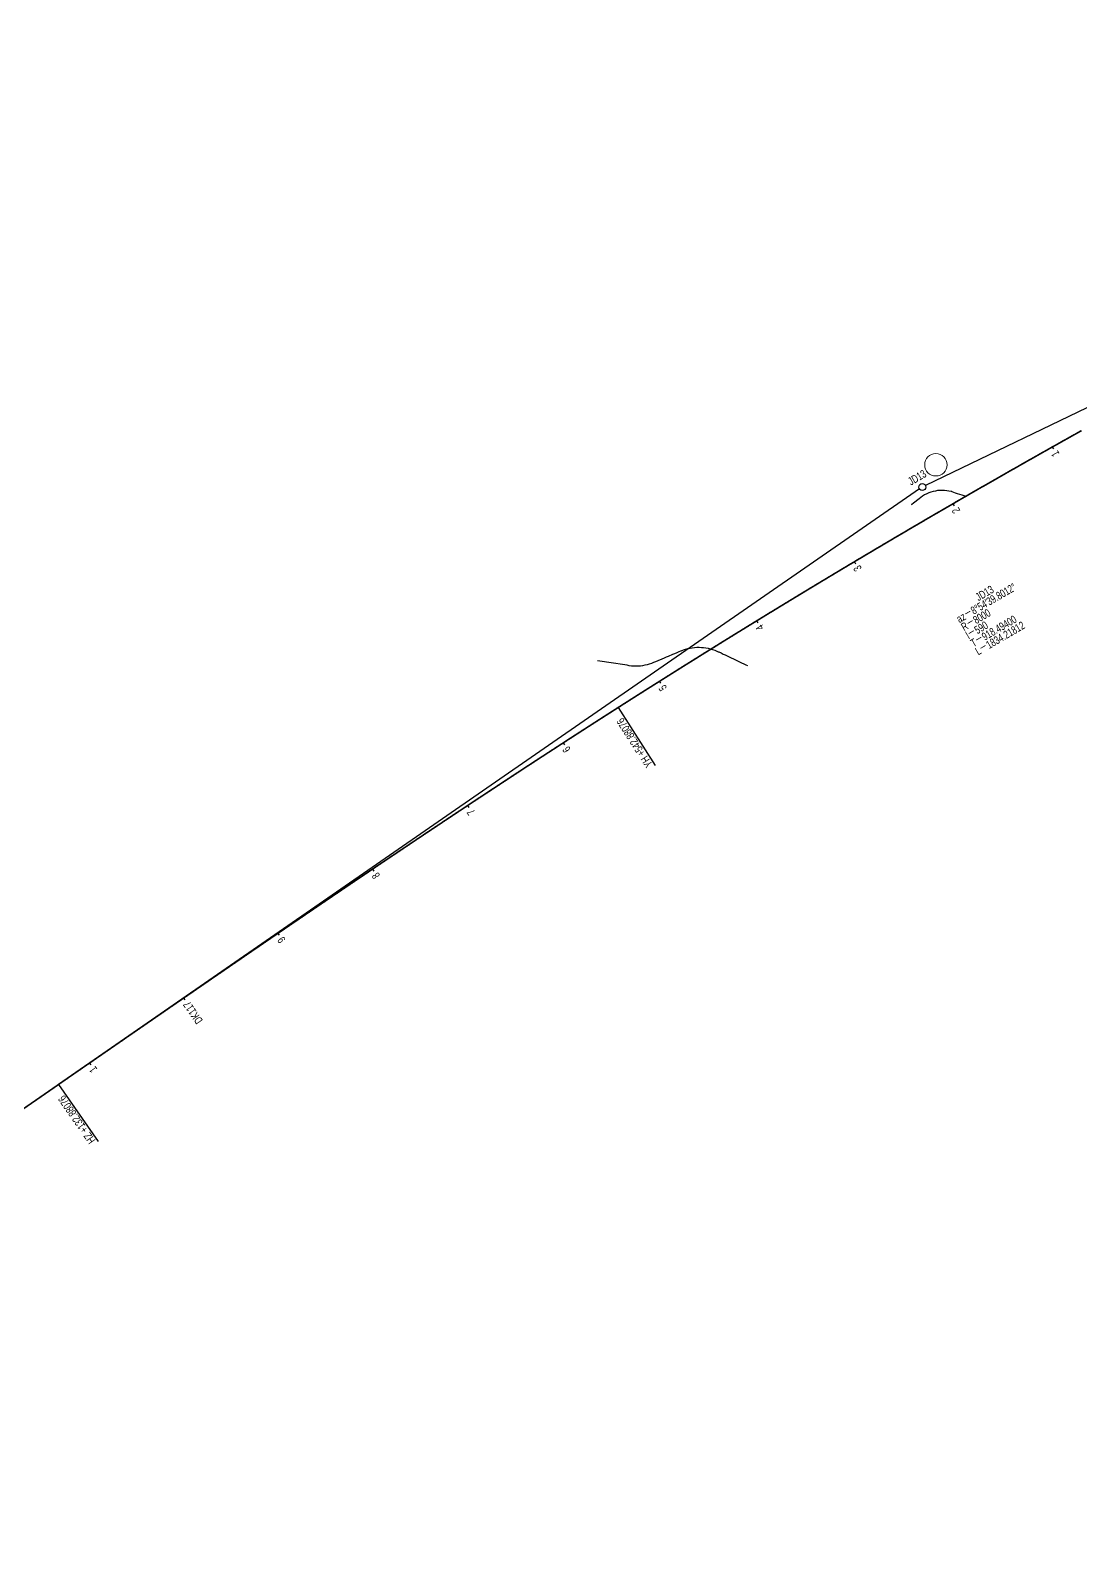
# Model space of a CAD drawing. Header units: millimetres. Extents: x 497834 to 621495, y 3353175 to 3430424.
# Drawn here: x 567477 to 568395, y 3391214 to 3392554 of the extents above; entities that cross this region are included whole.
import ezdxf

# ---------------------------------------------------------------- set-up
doc = ezdxf.new("R2010")
doc.units = ezdxf.units.MM
for name, color, linetype in [('DK改路中线', 7, 'Continuous'), ('dl3', 7, 'Continuous'), ('房屋圆', 7, 'Continuous'), ('沪乍杭打线-0.0-200.8段-施工系转设计系成果-2000坐标系-左线_中线_交点', 7, 'Continuous'), ('沪乍杭打线-0.0-200.8段-施工系转设计系成果-2000坐标系-左线_五大桩', 7, 'Continuous'), ('沪乍杭打线-0.0-200.8段-施工系转设计系成果-2000坐标系-左线_曲线资料', 7, 'Continuous'), ('沪乍杭打线-0.0-200.8段-施工系转设计系成果-2000坐标系-左线_里程', 7, 'Continuous')]:
    doc.layers.add(name, color=color, linetype=linetype)
doc.styles.add('PM_LC', font='slromans.shx', dxfattribs={"width": 0.75, "bigfont": 'hztxt.shx'})
doc.styles.add('PM_QX', font='slromans.shx', dxfattribs={"width": 0.75, "bigfont": 'hztxt.shx'})

msp = doc.modelspace()

# ---------------------------------------------------------------- linework, layer by layer
at = {"layer": 'DK改路中线', "color": 3, "linetype": 'Continuous', "ltscale": 2, "flags": 128}
for points in [[(568295.5, 3392146.4), (568293.6, 3392147), (568291.7, 3392147.6), (568289.7, 3392148.2), (568287.8, 3392148.8), (568285.9, 3392149.4), (568283.1, 3392150.4, 0.247749), (568282.1, 3392150.7), (568280.2, 3392151.1), (568278.2, 3392151.5), (568276.2, 3392151.7), (568274.2, 3392151.8), (568272.2, 3392151.7), (568270.2, 3392151.6), (568268.3, 3392151.2), (568266.3, 3392150.8), (568264.4, 3392150.2), (568262.5, 3392149.5), (568260.7, 3392148.7), (568258.9, 3392147.8), (568257.2, 3392146.7), (568255.6, 3392145.5), (568255.5, 3392145.5), (568254, 3392144.3), (568249.3, 3392140.6), (568247.7, 3392139.4), (568247.2, 3392139)], [(567972.9, 3392003), (567974.9, 3392002.7), (567976.9, 3392002.4), (567978.9, 3392002.1), (567980.8, 3392001.8), (567982.8, 3392001.4), (567986.8, 3392000.8), (567988.8, 3392000.5), (567992.7, 3391999.9), (567994.7, 3391999.6), (567996.7, 3391999.3), (567998.6, 3391999), (568000.4, 3391998.7, 0.13971), (568000.6, 3391998.7), (568002.6, 3391998.4), (568004.6, 3391998.3), (568006.6, 3391998.2), (568008.6, 3391998.3), (568010.6, 3391998.4), (568012.6, 3391998.7), (568014.5, 3391999), (568016.5, 3391999.5), (568018.4, 3392000), (568020.3, 3392000.7), (568022.2, 3392001.4), (568022.2, 3392001.4), (568024, 3392002.2), (568025.8, 3392002.9), (568029.5, 3392004.5), (568031.4, 3392005.3), (568033.2, 3392006.1), (568035.1, 3392006.8), (568038.7, 3392008.4), (568040.6, 3392009.2), (568042.4, 3392010), (568044.3, 3392010.8), (568045.7, 3392011.4, -0.214909), (568046.1, 3392011.5), (568048, 3392012.2), (568049.9, 3392012.9), (568051.8, 3392013.4), (568053.8, 3392013.8), (568055.7, 3392014.1), (568057.7, 3392014.4), (568059.7, 3392014.5), (568061.7, 3392014.5), (568063.7, 3392014.4), (568065.7, 3392014.3), (568067.7, 3392014), (568069.7, 3392013.6), (568071.6, 3392013.2), (568073.5, 3392012.6), (568075.4, 3392011.9), (568077.3, 3392011.2), (568078.5, 3392010.6), (568079.1, 3392010.4), (568080.9, 3392009.5), (568082.7, 3392008.6), (568084.5, 3392007.8), (568086.3, 3392006.9), (568088.1, 3392006), (568089.9, 3392005.2), (568091.7, 3392004.3), (568093.5, 3392003.5), (568095.3, 3392002.6), (568098.9, 3392000.9), (568100.7, 3392000), (568102.5, 3391999.1), (568103.9, 3391998.5)]]:
    msp.add_lwpolyline(points, format="xyb", dxfattribs=at)
at = {"layer": 'dl3', "color": 3, "linetype": 'Continuous', "ltscale": 2, "const_width": 1.4, "flags": 128}
msp.add_lwpolyline([(568396.1, 3392204.1), (568395.2, 3392203.6), (568394.4, 3392203.1), (568393.5, 3392202.6), (568393.5, 3392202.6), (568392.6, 3392202.1), (568391.7, 3392201.6), (568390.9, 3392201.1), (568390, 3392200.6), (568389.1, 3392200.2), (568389.1, 3392200.2), (568388.3, 3392199.7), (568387.4, 3392199.2), (568386.5, 3392198.7), (568385.6, 3392198.2), (568384.8, 3392197.7), (568384.8, 3392197.7), (568383.9, 3392197.2), (568383, 3392196.7), (568382.1, 3392196.2), (568381.3, 3392195.8), (568380.4, 3392195.3), (568380.4, 3392195.3), (568379.5, 3392194.8), (568378.7, 3392194.3), (568377.8, 3392193.8), (568376.9, 3392193.3), (568376, 3392192.8), (568376, 3392192.8), (568375.2, 3392192.3), (568374.3, 3392191.8), (568373.4, 3392191.3), (568372.6, 3392190.9), (568371.7, 3392190.4), (568371.7, 3392190.4), (568370.8, 3392189.9), (568369.9, 3392189.4), (568369.1, 3392188.9), (568368.2, 3392188.4), (568367.3, 3392187.9), (568367.3, 3392187.9), (568366.5, 3392187.4), (568365.6, 3392186.9), (568364.7, 3392186.4), (568363.8, 3392185.9), (568363, 3392185.5), (568363, 3392185.5), (568362.1, 3392185), (568361.2, 3392184.5), (568360.4, 3392184), (568359.5, 3392183.5), (568358.6, 3392183), (568358.6, 3392183), (568357.8, 3392182.5), (568356.9, 3392182), (568356, 3392181.5), (568355.1, 3392181), (568354.3, 3392180.5), (568354.3, 3392180.5), (568353.4, 3392180), (568352.5, 3392179.5), (568351.7, 3392179.1), (568350.8, 3392178.6), (568349.9, 3392178.1), (568349.9, 3392178.1), (568349.1, 3392177.6), (568348.2, 3392177.1), (568347.3, 3392176.6), (568346.4, 3392176.1), (568345.6, 3392175.6), (568345.6, 3392175.6), (568344.7, 3392175.1), (568343.8, 3392174.6), (568343, 3392174.1), (568342.1, 3392173.6), (568341.2, 3392173.1), (568341.2, 3392173.1), (568340.4, 3392172.6), (568339.5, 3392172.1), (568338.6, 3392171.6), (568337.8, 3392171.1), (568336.9, 3392170.6), (568336.9, 3392170.6), (568336, 3392170.2), (568335.1, 3392169.7), (568334.3, 3392169.2), (568333.4, 3392168.7), (568332.5, 3392168.2), (568332.5, 3392168.2), (568331.7, 3392167.7), (568330.8, 3392167.2), (568329.9, 3392166.7), (568329.1, 3392166.2), (568328.2, 3392165.7), (568328.2, 3392165.7), (568327.3, 3392165.2), (568326.5, 3392164.7), (568325.6, 3392164.2), (568324.7, 3392163.7), (568323.9, 3392163.2), (568323.9, 3392163.2), (568323, 3392162.7), (568322.1, 3392162.2), (568321.3, 3392161.7), (568320.4, 3392161.2), (568319.5, 3392160.7), (568319.5, 3392160.7), (568318.7, 3392160.2), (568317.8, 3392159.7), (568316.9, 3392159.2), (568316, 3392158.7), (568315.2, 3392158.2), (568315.2, 3392158.2), (568314.3, 3392157.7), (568313.4, 3392157.2), (568312.6, 3392156.7), (568311.7, 3392156.2), (568310.8, 3392155.7), (568310.8, 3392155.7), (568310, 3392155.3), (568309.1, 3392154.8), (568308.2, 3392154.3), (568307.4, 3392153.8), (568306.5, 3392153.3), (568306.5, 3392153.3), (568305.6, 3392152.8), (568304.8, 3392152.3), (568303.9, 3392151.8), (568303, 3392151.3), (568302.2, 3392150.8), (568302.2, 3392150.8), (568301.3, 3392150.3), (568300.4, 3392149.8), (568299.6, 3392149.3), (568298.7, 3392148.8), (568297.8, 3392148.3), (568297.8, 3392148.3), (568297, 3392147.8), (568296.1, 3392147.3), (568295.3, 3392146.8), (568294.4, 3392146.3), (568293.5, 3392145.8), (568293.5, 3392145.8), (568292.7, 3392145.3), (568291.8, 3392144.8), (568290.9, 3392144.3), (568290.1, 3392143.8), (568289.2, 3392143.3), (568289.2, 3392143.3), (568288.3, 3392142.8), (568287.5, 3392142.3), (568286.6, 3392141.8), (568285.7, 3392141.3), (568284.9, 3392140.7), (568284.9, 3392140.7), (568284, 3392140.2), (568283.1, 3392139.7), (568282.3, 3392139.2), (568281.4, 3392138.7), (568280.5, 3392138.2), (568280.5, 3392138.2), (568279.7, 3392137.7), (568278.8, 3392137.2), (568277.9, 3392136.7), (568277.1, 3392136.2), (568276.2, 3392135.7), (568276.2, 3392135.7), (568275.4, 3392135.2), (568274.5, 3392134.7), (568273.6, 3392134.2), (568272.8, 3392133.7), (568271.9, 3392133.2), (568271.9, 3392133.2), (568271, 3392132.7), (568270.2, 3392132.2), (568269.3, 3392131.7), (568268.4, 3392131.2), (568267.6, 3392130.7), (568267.6, 3392130.7), (568266.7, 3392130.2), (568265.8, 3392129.7), (568265, 3392129.2), (568264.1, 3392128.7), (568263.3, 3392128.2), (568263.3, 3392128.2), (568262.4, 3392127.7), (568261.5, 3392127.2), (568260.7, 3392126.7), (568259.8, 3392126.2), (568258.9, 3392125.7), (568258.9, 3392125.7), (568258.1, 3392125.1), (568257.2, 3392124.6), (568256.4, 3392124.1), (568255.5, 3392123.6), (568254.6, 3392123.1), (568254.6, 3392123.1), (568253.8, 3392122.6), (568252.9, 3392122.1), (568252, 3392121.6), (568251.2, 3392121.1), (568250.3, 3392120.6), (568250.3, 3392120.6), (568249.4, 3392120.1), (568248.6, 3392119.6), (568247.7, 3392119.1), (568246.9, 3392118.6), (568246, 3392118.1), (568246, 3392118.1), (568245.1, 3392117.6), (568244.3, 3392117.1), (568243.4, 3392116.5), (568242.6, 3392116), (568241.7, 3392115.5), (568241.7, 3392115.5), (568240.8, 3392115), (568240, 3392114.5), (568239.1, 3392114), (568238.2, 3392113.5), (568237.4, 3392113), (568237.4, 3392113), (568236.5, 3392112.5), (568235.7, 3392112), (568234.8, 3392111.5), (568233.9, 3392111), (568233.1, 3392110.5), (568233.1, 3392110.5), (568232.2, 3392110), (568231.3, 3392109.4), (568230.5, 3392108.9), (568229.6, 3392108.4), (568228.8, 3392107.9), (568228.8, 3392107.9), (568227.9, 3392107.4), (568227, 3392106.9), (568226.2, 3392106.4), (568225.3, 3392105.9), (568224.5, 3392105.4), (568224.5, 3392105.4), (568223.6, 3392104.9), (568222.7, 3392104.4), (568221.9, 3392103.8), (568221, 3392103.3), (568220.2, 3392102.8), (568220.2, 3392102.8), (568219.3, 3392102.3), (568218.4, 3392101.8), (568217.6, 3392101.3), (568216.7, 3392100.8), (568215.9, 3392100.3), (568215.9, 3392100.3), (568215, 3392099.8), (568214.1, 3392099.3), (568213.3, 3392098.7), (568212.4, 3392098.2), (568211.6, 3392097.7), (568211.6, 3392097.7), (568210.7, 3392097.2), (568209.8, 3392096.7), (568209, 3392096.2), (568208.1, 3392095.7), (568207.3, 3392095.2), (568207.3, 3392095.2), (568206.4, 3392094.7), (568205.5, 3392094.1), (568204.7, 3392093.6), (568203.8, 3392093.1), (568203, 3392092.6), (568203, 3392092.6), (568202.1, 3392092.1), (568201.2, 3392091.6), (568200.4, 3392091.1), (568199.5, 3392090.6), (568198.7, 3392090.1), (568198.7, 3392090.1), (568197.8, 3392089.5), (568197, 3392089), (568196.1, 3392088.5), (568195.2, 3392088), (568194.4, 3392087.5), (568194.4, 3392087.5), (568193.5, 3392087), (568192.7, 3392086.5), (568191.8, 3392086), (568190.9, 3392085.4), (568190.1, 3392084.9), (568190.1, 3392084.9), (568189.2, 3392084.4), (568188.4, 3392083.9), (568187.5, 3392083.4), (568186.7, 3392082.9), (568185.8, 3392082.4), (568185.8, 3392082.4), (568184.9, 3392081.8), (568184.1, 3392081.3), (568183.2, 3392080.8), (568182.4, 3392080.3), (568181.5, 3392079.8), (568181.5, 3392079.8), (568180.7, 3392079.3), (568179.8, 3392078.8), (568178.9, 3392078.2), (568178.1, 3392077.7), (568177.2, 3392077.2), (568177.2, 3392077.2), (568176.4, 3392076.7), (568175.5, 3392076.2), (568174.6, 3392075.7), (568173.8, 3392075.1), (568172.9, 3392074.6), (568172.9, 3392074.6), (568172.1, 3392074.1), (568171.2, 3392073.6), (568170.4, 3392073.1), (568169.5, 3392072.6), (568168.7, 3392072.1), (568168.7, 3392072.1), (568167.8, 3392071.5), (568166.9, 3392071), (568166.1, 3392070.5), (568165.2, 3392070), (568164.4, 3392069.5), (568164.4, 3392069.5), (568163.5, 3392069), (568162.7, 3392068.4), (568161.8, 3392067.9), (568160.9, 3392067.4), (568160.1, 3392066.9), (568160.1, 3392066.9), (568159.2, 3392066.4), (568158.4, 3392065.9), (568157.5, 3392065.3), (568156.7, 3392064.8), (568155.8, 3392064.3), (568155.8, 3392064.3), (568155, 3392063.8), (568154.1, 3392063.3), (568153.2, 3392062.7), (568152.4, 3392062.2), (568151.5, 3392061.7), (568151.5, 3392061.7), (568150.7, 3392061.2), (568149.8, 3392060.7), (568149, 3392060.2), (568148.1, 3392059.6), (568147.3, 3392059.1), (568147.3, 3392059.1), (568146.4, 3392058.6), (568145.5, 3392058.1), (568144.7, 3392057.6), (568143.8, 3392057), (568143, 3392056.5), (568143, 3392056.5), (568142.1, 3392056), (568141.3, 3392055.5), (568140.4, 3392055), (568139.6, 3392054.4), (568138.7, 3392053.9), (568138.7, 3392053.9), (568137.9, 3392053.4), (568137, 3392052.9), (568136.2, 3392052.4), (568135.3, 3392051.8), (568134.4, 3392051.3), (568134.4, 3392051.3), (568133.6, 3392050.8), (568132.7, 3392050.3), (568131.9, 3392049.8), (568131, 3392049.2), (568130.2, 3392048.7), (568130.2, 3392048.7), (568129.3, 3392048.2), (568128.5, 3392047.7), (568127.6, 3392047.2), (568126.8, 3392046.6), (568125.9, 3392046.1), (568125.9, 3392046.1), (568125.1, 3392045.6), (568124.2, 3392045.1), (568123.3, 3392044.6), (568122.5, 3392044), (568121.6, 3392043.5), (568121.6, 3392043.5), (568120.8, 3392043), (568119.9, 3392042.5), (568119.1, 3392041.9), (568118.2, 3392041.4), (568117.4, 3392040.9), (568117.4, 3392040.9), (568116.5, 3392040.4), (568115.7, 3392039.9), (568114.8, 3392039.3), (568114, 3392038.8), (568113.1, 3392038.3), (568113.1, 3392038.3), (568112.3, 3392037.8), (568111.4, 3392037.2), (568110.6, 3392036.7), (568109.7, 3392036.2), (568108.9, 3392035.7), (568108.9, 3392035.7), (568108, 3392035.1), (568107.2, 3392034.6), (568106.3, 3392034.1), (568105.4, 3392033.6), (568104.6, 3392033), (568104.6, 3392033), (568103.7, 3392032.5), (568102.9, 3392032), (568102, 3392031.5), (568101.2, 3392030.9), (568100.3, 3392030.4), (568100.3, 3392030.4), (568099.5, 3392029.9), (568098.6, 3392029.4), (568097.8, 3392028.8), (568096.9, 3392028.3), (568096.1, 3392027.8), (568096.1, 3392027.8), (568095.2, 3392027.3), (568094.4, 3392026.7), (568093.5, 3392026.2), (568092.7, 3392025.7), (568091.8, 3392025.2), (568091.8, 3392025.2), (568091, 3392024.6), (568090.1, 3392024.1), (568089.3, 3392023.6), (568088.4, 3392023.1), (568087.6, 3392022.5), (568087.6, 3392022.5), (568086.7, 3392022), (568085.9, 3392021.5), (568085, 3392021), (568084.2, 3392020.4), (568083.3, 3392019.9), (568083.3, 3392019.9), (568082.5, 3392019.4), (568081.6, 3392018.9), (568080.8, 3392018.3), (568079.9, 3392017.8), (568079.1, 3392017.3), (568079.1, 3392017.3), (568078.2, 3392016.7), (568077.4, 3392016.2), (568076.5, 3392015.7), (568075.7, 3392015.2), (568074.8, 3392014.6), (568074.8, 3392014.6), (568074, 3392014.1), (568073.1, 3392013.6), (568072.3, 3392013.1), (568071.4, 3392012.5), (568070.6, 3392012), (568070.6, 3392012), (568069.7, 3392011.5), (568068.9, 3392010.9), (568068, 3392010.4), (568067.2, 3392009.9), (568066.3, 3392009.4), (568066.3, 3392009.4), (568065.5, 3392008.8), (568064.6, 3392008.3), (568063.8, 3392007.8), (568062.9, 3392007.2), (568062.1, 3392006.7), (568062.1, 3392006.7), (568061.2, 3392006.2), (568060.4, 3392005.6), (568059.6, 3392005.1), (568058.7, 3392004.6), (568057.9, 3392004.1), (568057.9, 3392004.1), (568057, 3392003.5), (568056.2, 3392003), (568055.3, 3392002.5), (568054.5, 3392001.9), (568053.6, 3392001.4), (568053.6, 3392001.4), (568052.8, 3392000.9), (568051.9, 3392000.3), (568051.1, 3391999.8), (568050.2, 3391999.3), (568049.4, 3391998.8), (568049.4, 3391998.8), (568048.5, 3391998.2), (568047.7, 3391997.7), (568046.8, 3391997.2), (568046, 3391996.6), (568045.1, 3391996.1), (568045.1, 3391996.1), (568044.3, 3391995.6), (568043.4, 3391995), (568042.6, 3391994.5), (568041.8, 3391994), (568040.9, 3391993.4), (568040.9, 3391993.4), (568040.1, 3391992.9), (568039.2, 3391992.4), (568038.4, 3391991.8), (568037.5, 3391991.3), (568036.7, 3391990.8), (568036.7, 3391990.8), (568035.8, 3391990.2), (568035, 3391989.7), (568034.1, 3391989.2), (568033.3, 3391988.6), (568032.4, 3391988.1), (568032.4, 3391988.1), (568031.6, 3391987.6), (568030.8, 3391987), (568029.9, 3391986.5), (568029.1, 3391986), (568028.2, 3391985.4), (568028.2, 3391985.4), (568027.4, 3391984.9), (568026.5, 3391984.4), (568025.7, 3391983.8), (568024.8, 3391983.3), (568024, 3391982.8), (568024, 3391982.8), (568023.1, 3391982.2), (568022.3, 3391981.7), (568021.5, 3391981.2), (568020.6, 3391980.6), (568019.8, 3391980.1), (568019.8, 3391980.1), (568018.9, 3391979.6), (568018.1, 3391979), (568017.2, 3391978.5), (568016.4, 3391978), (568015.5, 3391977.4), (568015.5, 3391977.4), (568014.7, 3391976.9), (568013.8, 3391976.4), (568013, 3391975.8), (568012.2, 3391975.3), (568011.3, 3391974.8), (568011.3, 3391974.8), (568010.5, 3391974.2), (568009.6, 3391973.7), (568008.8, 3391973.1), (568007.9, 3391972.6), (568007.1, 3391972.1), (568007.1, 3391972.1), (568006.2, 3391971.5), (568005.4, 3391971), (568004.6, 3391970.5), (568003.7, 3391969.9), (568002.9, 3391969.4), (568002.9, 3391969.4), (568002, 3391968.9), (568001.2, 3391968.3), (568000.3, 3391967.8), (567999.5, 3391967.2), (567998.7, 3391966.7), (567998.7, 3391966.7), (567997.8, 3391966.2), (567997, 3391965.6), (567996.1, 3391965.1), (567995.3, 3391964.6), (567994.4, 3391964), (567994.4, 3391964), (567993.6, 3391963.5), (567992.8, 3391962.9), (567991.9, 3391962.4), (567991.1, 3391961.9), (567990.9, 3391961.7), (567990, 3391961.2), (567989.2, 3391960.7), (567988.4, 3391960.1), (567987.5, 3391959.6), (567986.7, 3391959.1), (567985.8, 3391958.5), (567985, 3391958), (567984.1, 3391957.4), (567983.3, 3391956.9), (567982.5, 3391956.4), (567981.6, 3391955.8), (567980.8, 3391955.3), (567979.9, 3391954.7), (567979.1, 3391954.2), (567978.2, 3391953.7), (567977.4, 3391953.1), (567976.6, 3391952.6), (567975.7, 3391952), (567974.9, 3391951.5), (567974, 3391951), (567973.2, 3391950.4), (567972.4, 3391949.9), (567971.5, 3391949.3), (567970.7, 3391948.8), (567969.8, 3391948.3), (567969, 3391947.7), (567968.2, 3391947.2), (567967.3, 3391946.6), (567966.5, 3391946.1), (567965.6, 3391945.5), (567964.8, 3391945), (567963.9, 3391944.5), (567963.1, 3391943.9), (567962.3, 3391943.4), (567961.4, 3391942.8), (567960.6, 3391942.3), (567959.7, 3391941.8), (567958.9, 3391941.2), (567958.1, 3391940.7), (567957.2, 3391940.1), (567956.4, 3391939.6), (567955.5, 3391939), (567954.7, 3391938.5), (567953.9, 3391938), (567953, 3391937.4), (567952.2, 3391936.9), (567951.3, 3391936.3), (567950.5, 3391935.8), (567949.7, 3391935.2), (567948.8, 3391934.7), (567948, 3391934.2), (567947.1, 3391933.6), (567946.3, 3391933.1), (567945.5, 3391932.5), (567944.6, 3391932), (567943.8, 3391931.4), (567943, 3391930.9), (567942.1, 3391930.3), (567941.3, 3391929.8), (567940.4, 3391929.3), (567939.6, 3391928.7), (567938.8, 3391928.2), (567937.9, 3391927.6), (567937.1, 3391927.1), (567936.2, 3391926.5), (567935.4, 3391926), (567934.6, 3391925.4), (567933.7, 3391924.9), (567932.9, 3391924.4), (567932.1, 3391923.8), (567931.2, 3391923.3), (567930.4, 3391922.7), (567929.5, 3391922.2), (567928.7, 3391921.6), (567927.9, 3391921.1), (567927, 3391920.5), (567926.2, 3391920), (567925.3, 3391919.4), (567924.5, 3391918.9), (567923.7, 3391918.4), (567922.8, 3391917.8), (567922, 3391917.3), (567921.2, 3391916.7), (567920.3, 3391916.2), (567919.5, 3391915.6), (567918.6, 3391915.1), (567917.8, 3391914.5), (567917, 3391914), (567916.1, 3391913.4), (567915.3, 3391912.9), (567914.5, 3391912.3), (567913.6, 3391911.8), (567912.8, 3391911.2), (567911.9, 3391910.7), (567911.1, 3391910.2), (567910.3, 3391909.6), (567909.4, 3391909.1), (567908.6, 3391908.5), (567907.8, 3391908), (567906.9, 3391907.4), (567906.1, 3391906.9), (567905.3, 3391906.3), (567904.4, 3391905.8), (567903.6, 3391905.2), (567902.7, 3391904.7), (567901.9, 3391904.1), (567901.1, 3391903.6), (567900.2, 3391903), (567899.4, 3391902.5), (567898.6, 3391901.9), (567897.7, 3391901.4), (567896.9, 3391900.8), (567896.1, 3391900.3), (567895.2, 3391899.7), (567894.4, 3391899.2), (567893.6, 3391898.6), (567892.7, 3391898.1), (567891.9, 3391897.5), (567891, 3391897), (567890.2, 3391896.4), (567889.4, 3391895.9), (567888.5, 3391895.3), (567887.7, 3391894.8), (567886.9, 3391894.2), (567886, 3391893.7), (567885.2, 3391893.1), (567884.4, 3391892.6), (567883.5, 3391892), (567882.7, 3391891.5), (567881.9, 3391890.9), (567881, 3391890.4), (567880.2, 3391889.8), (567879.4, 3391889.3), (567878.5, 3391888.7), (567877.7, 3391888.2), (567876.9, 3391887.6), (567876, 3391887.1), (567875.2, 3391886.5), (567874.3, 3391886), (567873.5, 3391885.4), (567872.7, 3391884.9), (567871.8, 3391884.3), (567871, 3391883.8), (567870.2, 3391883.2), (567869.3, 3391882.7), (567868.5, 3391882.1), (567867.7, 3391881.6), (567866.8, 3391881), (567866, 3391880.5), (567865.2, 3391879.9), (567864.3, 3391879.4), (567863.5, 3391878.8), (567862.7, 3391878.3), (567861.8, 3391877.7), (567861, 3391877.2), (567860.2, 3391876.6), (567859.3, 3391876), (567858.5, 3391875.5), (567857.7, 3391874.9), (567856.8, 3391874.4), (567856, 3391873.8), (567855.2, 3391873.3), (567854.3, 3391872.7), (567853.5, 3391872.2), (567852.7, 3391871.6), (567851.8, 3391871.1), (567851, 3391870.5), (567850.2, 3391870), (567849.3, 3391869.4), (567848.5, 3391868.9), (567847.7, 3391868.3), (567846.8, 3391867.8), (567846, 3391867.2), (567845.2, 3391866.6), (567844.3, 3391866.1), (567843.5, 3391865.5), (567842.7, 3391865), (567841.8, 3391864.4), (567841, 3391863.9), (567840.2, 3391863.3), (567839.3, 3391862.8), (567838.5, 3391862.2), (567837.7, 3391861.7), (567836.9, 3391861.1), (567836, 3391860.5), (567835.2, 3391860), (567834.4, 3391859.4), (567833.5, 3391858.9), (567832.7, 3391858.3), (567831.9, 3391857.8), (567831, 3391857.2), (567830.2, 3391856.7), (567829.4, 3391856.1), (567828.5, 3391855.6), (567827.7, 3391855), (567826.9, 3391854.4), (567826, 3391853.9), (567825.2, 3391853.3), (567824.4, 3391852.8), (567823.5, 3391852.2), (567822.7, 3391851.7), (567821.9, 3391851.1), (567821, 3391850.6), (567820.2, 3391850), (567819.4, 3391849.4), (567818.6, 3391848.9), (567817.7, 3391848.3), (567816.9, 3391847.8), (567816.1, 3391847.2), (567815.2, 3391846.7), (567814.4, 3391846.1), (567813.6, 3391845.5), (567812.7, 3391845), (567811.9, 3391844.4), (567811.1, 3391843.9), (567810.2, 3391843.3), (567809.4, 3391842.8), (567808.6, 3391842.2), (567807.8, 3391841.6), (567806.9, 3391841.1), (567806.1, 3391840.5), (567805.3, 3391840), (567804.4, 3391839.4), (567803.6, 3391838.9), (567802.8, 3391838.3), (567801.9, 3391837.7), (567801.1, 3391837.2), (567800.3, 3391836.6), (567799.5, 3391836.1), (567798.6, 3391835.5), (567797.8, 3391835), (567797, 3391834.4), (567796.1, 3391833.8), (567795.3, 3391833.3), (567794.5, 3391832.7), (567793.6, 3391832.2), (567792.8, 3391831.6), (567792, 3391831.1), (567791.2, 3391830.5), (567790.3, 3391829.9), (567789.5, 3391829.4), (567788.7, 3391828.8), (567787.8, 3391828.3), (567787, 3391827.7), (567786.2, 3391827.1), (567785.3, 3391826.6), (567784.5, 3391826), (567783.7, 3391825.5), (567782.9, 3391824.9), (567782, 3391824.4), (567781.2, 3391823.8), (567780.4, 3391823.2), (567779.5, 3391822.7), (567778.7, 3391822.1), (567777.9, 3391821.6), (567777.1, 3391821), (567776.2, 3391820.4), (567775.4, 3391819.9), (567774.6, 3391819.3), (567773.7, 3391818.8), (567772.9, 3391818.2), (567772.1, 3391817.6), (567771.3, 3391817.1), (567770.4, 3391816.5), (567769.6, 3391816), (567768.8, 3391815.4), (567767.9, 3391814.8), (567767.1, 3391814.3), (567766.3, 3391813.7), (567765.5, 3391813.2), (567764.6, 3391812.6), (567763.8, 3391812), (567763, 3391811.5), (567762.1, 3391810.9), (567761.3, 3391810.4), (567760.5, 3391809.8), (567759.7, 3391809.2), (567758.8, 3391808.7), (567758, 3391808.1), (567757.2, 3391807.6), (567756.3, 3391807), (567755.5, 3391806.4), (567754.7, 3391805.9), (567753.9, 3391805.3), (567753, 3391804.8), (567752.2, 3391804.2), (567751.4, 3391803.6), (567750.5, 3391803.1), (567749.7, 3391802.5), (567748.9, 3391801.9), (567748.1, 3391801.4), (567747.2, 3391800.8), (567746.4, 3391800.3), (567745.6, 3391799.7), (567744.8, 3391799.1), (567743.9, 3391798.6), (567743.1, 3391798), (567742.3, 3391797.5), (567741.4, 3391796.9), (567740.6, 3391796.3), (567739.8, 3391795.8), (567739, 3391795.2), (567738.1, 3391794.6), (567737.3, 3391794.1), (567736.5, 3391793.5), (567735.7, 3391793), (567734.8, 3391792.4), (567734, 3391791.8), (567733.2, 3391791.3), (567732.3, 3391790.7), (567731.5, 3391790.2), (567730.7, 3391789.6), (567729.9, 3391789), (567729, 3391788.5), (567728.2, 3391787.9), (567727.4, 3391787.3), (567726.6, 3391786.8), (567725.7, 3391786.2), (567724.9, 3391785.7), (567724.1, 3391785.1), (567723.2, 3391784.5), (567722.4, 3391784), (567721.6, 3391783.4), (567720.8, 3391782.8), (567719.9, 3391782.3), (567719.1, 3391781.7), (567718.3, 3391781.2), (567717.5, 3391780.6), (567716.6, 3391780), (567715.8, 3391779.5), (567715, 3391778.9), (567714.2, 3391778.3), (567713.3, 3391777.8), (567712.5, 3391777.2), (567711.7, 3391776.6), (567710.9, 3391776.1), (567710, 3391775.5), (567709.2, 3391775), (567708.4, 3391774.4), (567707.5, 3391773.8), (567706.7, 3391773.3), (567705.9, 3391772.7), (567705.1, 3391772.1), (567704.2, 3391771.6), (567703.4, 3391771), (567702.6, 3391770.4), (567701.8, 3391769.9), (567700.9, 3391769.3), (567700.1, 3391768.8), (567699.3, 3391768.2), (567698.5, 3391767.6), (567697.6, 3391767.1), (567696.8, 3391766.5), (567696, 3391765.9), (567695.2, 3391765.4), (567694.3, 3391764.8), (567693.5, 3391764.2), (567692.7, 3391763.7), (567691.9, 3391763.1), (567691, 3391762.5), (567690.2, 3391762), (567689.4, 3391761.4), (567688.6, 3391760.9), (567687.7, 3391760.3), (567686.9, 3391759.7), (567686.1, 3391759.2), (567685.3, 3391758.6), (567684.4, 3391758), (567683.6, 3391757.5), (567682.8, 3391756.9), (567682, 3391756.3), (567681.1, 3391755.8), (567680.3, 3391755.2), (567679.5, 3391754.6), (567678.7, 3391754.1), (567677.8, 3391753.5), (567677, 3391752.9), (567676.2, 3391752.4), (567675.4, 3391751.8), (567674.5, 3391751.3), (567673.7, 3391750.7), (567672.9, 3391750.1), (567672.1, 3391749.6), (567671.2, 3391749), (567670.4, 3391748.4), (567669.6, 3391747.9), (567668.8, 3391747.3), (567667.9, 3391746.7), (567667.1, 3391746.2), (567666.3, 3391745.6), (567665.5, 3391745), (567664.6, 3391744.5), (567663.8, 3391743.9), (567663, 3391743.3), (567662.2, 3391742.8), (567661.3, 3391742.2), (567660.5, 3391741.6), (567659.7, 3391741.1), (567658.9, 3391740.5), (567658, 3391739.9), (567657.2, 3391739.4), (567656.4, 3391738.8), (567655.6, 3391738.2), (567654.7, 3391737.7), (567653.9, 3391737.1), (567653.1, 3391736.5), (567652.3, 3391736), (567651.4, 3391735.4), (567650.6, 3391734.8), (567649.8, 3391734.3), (567649, 3391733.7), (567648.1, 3391733.1), (567647.3, 3391732.6), (567646.5, 3391732), (567645.7, 3391731.4), (567644.8, 3391730.9), (567644, 3391730.3), (567643.2, 3391729.7), (567642.4, 3391729.2), (567641.5, 3391728.6), (567640.7, 3391728), (567639.9, 3391727.5), (567639.1, 3391726.9), (567638.3, 3391726.4), (567637.4, 3391725.8), (567636.6, 3391725.2), (567635.8, 3391724.7), (567635, 3391724.1), (567634.1, 3391723.5), (567633.3, 3391722.9), (567632.5, 3391722.4), (567631.7, 3391721.8), (567630.8, 3391721.2), (567630, 3391720.7), (567629.2, 3391720.1), (567628.4, 3391719.5), (567627.5, 3391719), (567626.7, 3391718.4), (567625.9, 3391717.8), (567625.1, 3391717.3), (567624.2, 3391716.7), (567623.4, 3391716.1), (567622.6, 3391715.6), (567621.8, 3391715), (567621, 3391714.4), (567620.1, 3391713.9), (567619.3, 3391713.3), (567618.5, 3391712.7), (567617.7, 3391712.2), (567616.8, 3391711.6), (567616, 3391711), (567615.2, 3391710.5), (567614.4, 3391709.9), (567613.5, 3391709.3), (567612.7, 3391708.8), (567611.9, 3391708.2), (567611.1, 3391707.6), (567610.2, 3391707.1), (567609.4, 3391706.5), (567608.6, 3391705.9), (567607.8, 3391705.4), (567607, 3391704.8), (567606.1, 3391704.2), (567605.3, 3391703.7), (567604.5, 3391703.1), (567603.7, 3391702.5), (567602.8, 3391702), (567602, 3391701.4), (567601.2, 3391700.8), (567600.4, 3391700.3), (567599.5, 3391699.7), (567598.7, 3391699.1), (567597.9, 3391698.6), (567597.1, 3391698), (567596.3, 3391697.4), (567595.4, 3391696.9), (567594.6, 3391696.3), (567593.8, 3391695.7), (567593, 3391695.1), (567592.1, 3391694.6), (567591.3, 3391694), (567590.5, 3391693.4), (567589.7, 3391692.9), (567588.8, 3391692.3), (567588, 3391691.7), (567587.2, 3391691.2), (567586.4, 3391690.6), (567585.6, 3391690), (567584.7, 3391689.5), (567583.9, 3391688.9), (567583.1, 3391688.3), (567582.3, 3391687.8), (567581.4, 3391687.2), (567580.6, 3391686.6), (567579.8, 3391686.1), (567579, 3391685.5), (567578.1, 3391684.9), (567577.3, 3391684.4), (567576.5, 3391683.8), (567575.7, 3391683.2), (567574.9, 3391682.6), (567574, 3391682.1), (567573.2, 3391681.5), (567572.4, 3391680.9), (567571.6, 3391680.4), (567570.7, 3391679.8), (567569.9, 3391679.2), (567569.1, 3391678.7), (567568.3, 3391678.1), (567567.5, 3391677.5), (567566.6, 3391677), (567565.8, 3391676.4), (567565, 3391675.8), (567564.2, 3391675.3), (567563.3, 3391674.7), (567562.5, 3391674.1), (567561.7, 3391673.6), (567560.9, 3391673), (567560, 3391672.4), (567559.2, 3391671.8), (567558.4, 3391671.3), (567557.6, 3391670.7), (567556.8, 3391670.1), (567555.9, 3391669.6), (567555.1, 3391669), (567554.3, 3391668.4), (567553.5, 3391667.9), (567552.6, 3391667.3), (567551.8, 3391666.7), (567551, 3391666.2), (567550.2, 3391665.6), (567549.4, 3391665), (567548.5, 3391664.5), (567547.7, 3391663.9), (567546.9, 3391663.3), (567546.1, 3391662.7), (567545.2, 3391662.2), (567544.4, 3391661.6), (567543.6, 3391661), (567542.8, 3391660.5), (567542, 3391659.9), (567541.1, 3391659.3), (567540.3, 3391658.8), (567539.5, 3391658.2), (567538.7, 3391657.6), (567537.8, 3391657.1), (567537, 3391656.5), (567536.2, 3391655.9), (567535.4, 3391655.4), (567534.6, 3391654.8), (567533.7, 3391654.2), (567532.9, 3391653.6), (567532.1, 3391653.1), (567531.3, 3391652.5), (567530.4, 3391651.9), (567529.6, 3391651.4), (567528.8, 3391650.8), (567528, 3391650.2), (567527.1, 3391649.7), (567526.3, 3391649.1), (567525.5, 3391648.5), (567524.7, 3391648), (567523.9, 3391647.4), (567523, 3391646.8), (567522.2, 3391646.2), (567521.4, 3391645.7), (567520.6, 3391645.1), (567519.7, 3391644.5), (567518.9, 3391644), (567518.1, 3391643.4), (567517.3, 3391642.8), (567516.5, 3391642.3), (567515.6, 3391641.7), (567514.8, 3391641.1), (567514, 3391640.6), (567513.2, 3391640), (567512.3, 3391639.4), (567511.5, 3391638.9), (567510.7, 3391638.3), (567509.9, 3391637.7), (567509.1, 3391637.1), (567508.2, 3391636.6), (567507.4, 3391636), (567506.6, 3391635.4), (567505.8, 3391634.9), (567504.9, 3391634.3), (567504.1, 3391633.7), (567503.3, 3391633.2), (567502.5, 3391632.6), (567501.7, 3391632), (566898.4, 3391214.6)], dxfattribs=at)
at = {"layer": '房屋圆', "lineweight": 0}
msp.add_circle((568268.8, 3392174.2), 9.83, dxfattribs=at)
at = {"layer": '沪乍杭打线-0.0-200.8段-施工系转设计系成果-2000坐标系-左线_中线_交点', "color": 6, "linetype": 'Continuous', "ltscale": 2}
for p, q in [((569084.1, 3392554), (568259.7, 3392156)), ((568254.5, 3392153), (567501.7, 3391632))]:
    msp.add_line(p, q, dxfattribs=at)
msp.add_circle((568256.9, 3392154.7), 3, dxfattribs=at)
at = {"layer": '沪乍杭打线-0.0-200.8段-施工系转设计系成果-2000坐标系-左线_五大桩', "color": 5, "linetype": 'Continuous', "ltscale": 2}
for p, q in [((567990.9, 3391961.7), (568023.3, 3391911)), ((567501.7, 3391632), (567536.2, 3391582.2))]:
    msp.add_line(p, q, dxfattribs=at)
at = {"layer": '沪乍杭打线-0.0-200.8段-施工系转设计系成果-2000坐标系-左线_里程', "color": 5, "linetype": 'Continuous', "ltscale": 2}
for p, q in [((568370.5, 3392189.7), (568371.5, 3392188)), ((568283.7, 3392140.1), (568284.7, 3392138.3)), ((568197.5, 3392089.4), (568198.5, 3392087.6)), ((568112, 3392037.6), (568113, 3392035.9)), ((568027.1, 3391984.7), (568028.1, 3391983)), ((567942.9, 3391930.8), (567943.9, 3391929.2)), ((567859.2, 3391876), (567860.3, 3391874.3)), ((567776.1, 3391820.4), (567777.2, 3391818.7)), ((567693.4, 3391764.2), (567694.5, 3391762.5)), ((567611, 3391707.6), (567612.1, 3391705.9)), ((567528.7, 3391650.7), (567529.8, 3391649.1))]:
    msp.add_line(p, q, dxfattribs=at)

# ---------------------------------------------------------------- texts
at = {"layer": '沪乍杭打线-0.0-200.8段-施工系转设计系成果-2000坐标系-左线_中线_交点', "color": 5, "style": 'PM_QX', "width": 0.75}
msp.add_text('JD13', height=7, rotation=30.2273, dxfattribs=at).set_placement((568247, 3392155.9))
at = {"layer": '沪乍杭打线-0.0-200.8段-施工系转设计系成果-2000坐标系-左线_五大桩', "color": 5, "style": 'PM_QX', "width": 0.75}
for s, rotation, p in [('YH +542.88076', 122.57, (568021.4, 3391912.1)), ('HZ +132.88076', 124.6827, (567534.2, 3391583.2))]:
    msp.add_text(s, height=7, rotation=rotation, dxfattribs=at).set_placement(p)
at = {"layer": '沪乍杭打线-0.0-200.8段-施工系转设计系成果-2000坐标系-左线_曲线资料', "color": 5, "style": 'PM_QX', "width": 0.75}
msp.add_text('JD13', height=7, rotation=30.2273, dxfattribs=at).set_placement((568306, 3392054.7))
at = {"layer": '沪乍杭打线-0.0-200.8段-施工系转设计系成果-2000坐标系-左线_曲线资料', "color": 5, "insert": (568285.8, 3392041.6), "char_height": 7, "attachment_point": 1, "rotation": 30.2273, "line_spacing_factor": 0.7, "style": 'PM_QX'}
msp.add_mtext('\\W0.750000;az－8°54′39.8012″\\PR－8000\\Pl－590\\PT－918.49400\\PL－1834.21812', dxfattribs=at)
at = {"layer": '沪乍杭打线-0.0-200.8段-施工系转设计系成果-2000坐标系-左线_里程', "color": 2, "style": 'PM_LC', "width": 0.75}
for s, rotation, p in [('1', 119.3981, (568377.1, 3392183.8)), ('2', 120.1143, (568290.3, 3392134.2)), ('3', 120.8305, (568204.2, 3392083.6)), ('4', 121.5467, (568118.8, 3392031.9)), ('5', 122.2629, (568033.9, 3391979.1)), ('6', 122.9593, (567949.8, 3391925.3)), ('7', 123.5454, (567866.2, 3391870.5)), ('8', 124.0102, (567783.1, 3391815)), ('9', 124.3536, (567700.5, 3391758.8)), ('DK117', 124.5756, (567628.1, 3391688)), ('1', 124.6762, (567535.8, 3391645.4))]:
    msp.add_text(s, height=7, rotation=rotation, dxfattribs=at).set_placement(p)

doc.saveas('drawing.dxf')
